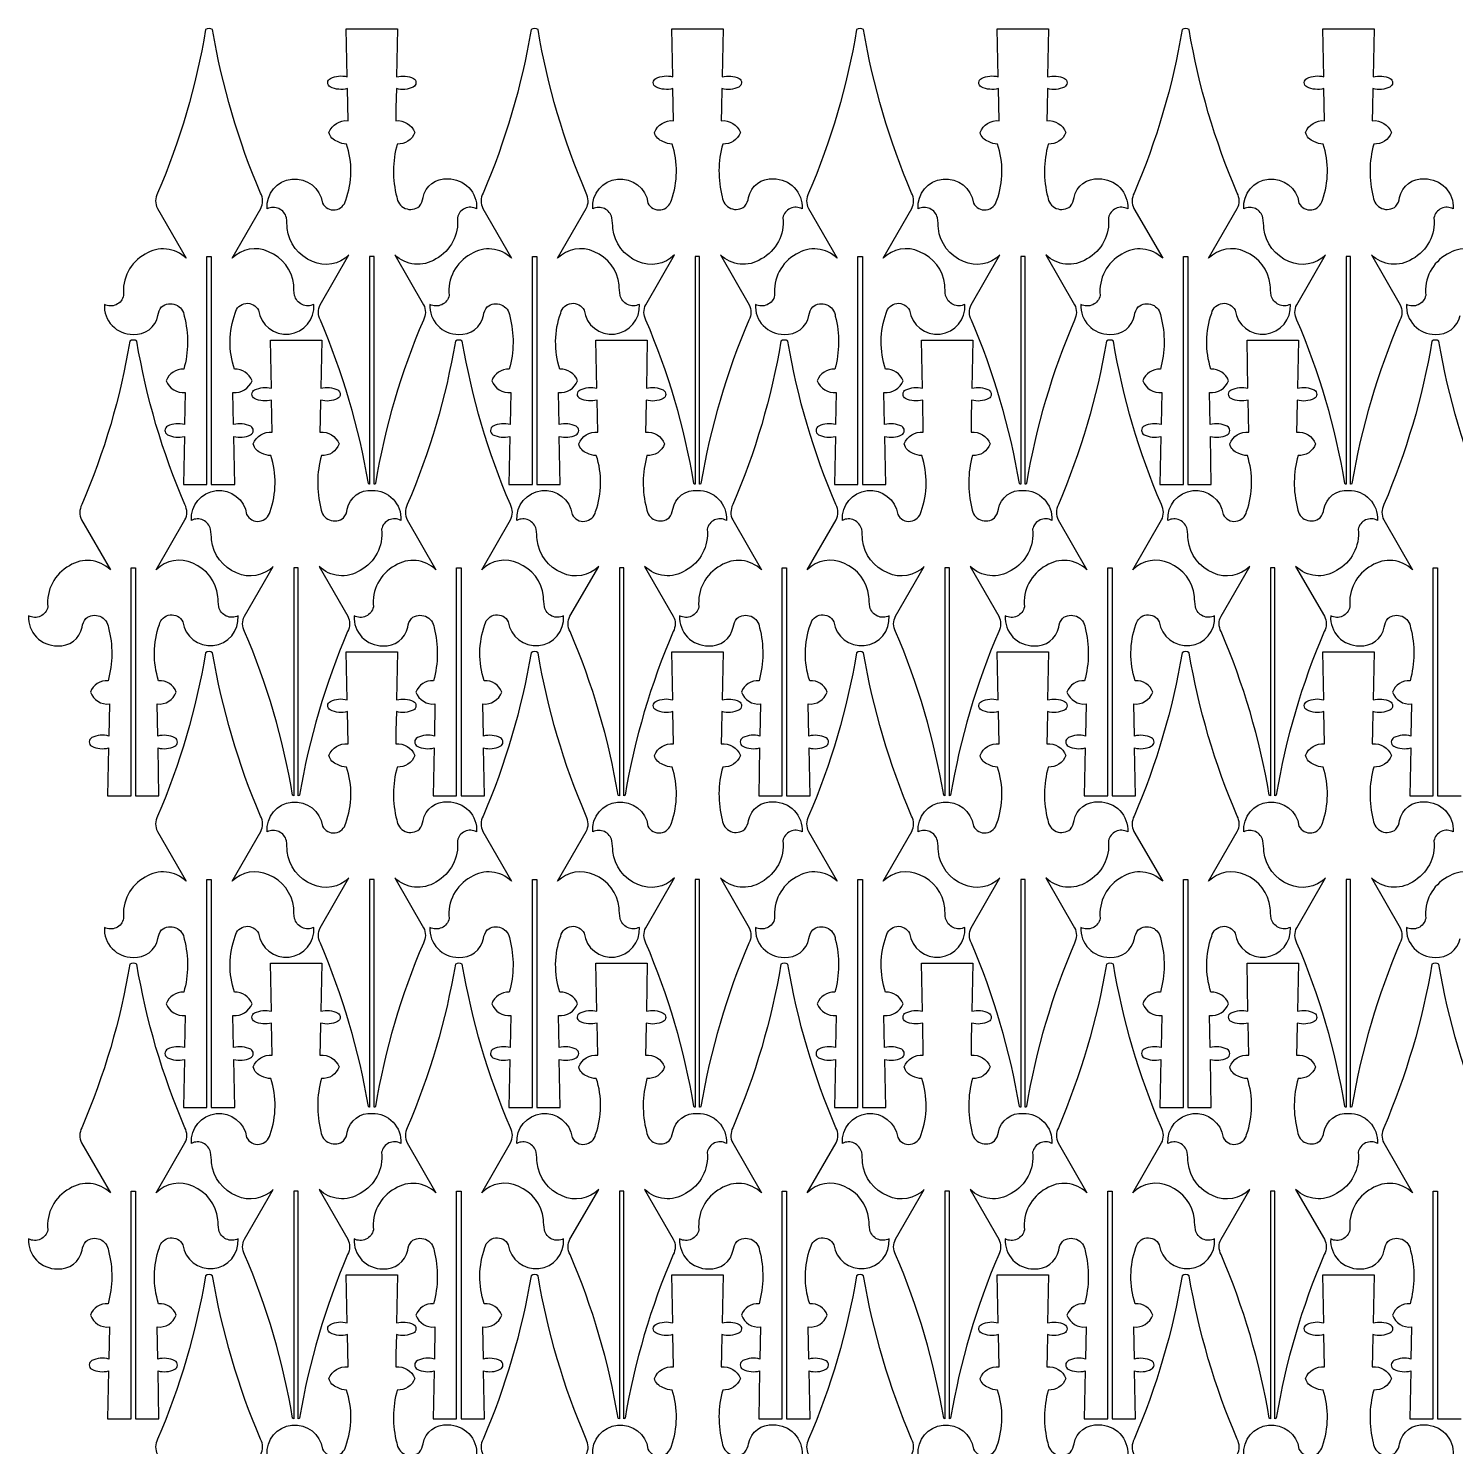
# Model space of a CAD drawing. Header units: millimetres. Extents: x 0 to 985, y 0 to 1989.
# Drawn here: x 0 to 508, y 1483 to 1989 of the extents above; entities that cross this region are included whole.
import ezdxf

# ---------------------------------------------------------------- set-up
doc = ezdxf.new("R2010")
doc.units = ezdxf.units.MM
doc.layers.get('0').update_dxf_attribs({"color": 70})

msp = doc.modelspace()

# ---------------------------------------------------------------- linework, layer by layer
for points in [[(65.13, 1907.52), (65.13, 1826.29), (73.49, 1826.29), (73.15, 1843.41, 0.180821), (79.11, 1843.98, 0.599927), (79.18, 1847.04, 0.179213), (73.07, 1847.62), (72.84, 1859.07, 0.340003), (79.64, 1863.26, 0.331722), (73.37, 1867.36, -0.166429), (73.63, 1887.36, -0.704438), (81.96, 1888.39, 0.969952), (101.67, 1890.47, -0.483016), (94.81, 1893.64, -0.02743), (94.48, 1897.42, 0.277564), (85.53, 1909.2, 0.318641), (72.52, 1906.87), (82.75, 1924.63, 0.248044), (82.7, 1930.09, -0.059291), (65.58, 1988.35, 0.319458), (63.1, 1988.35, -0.059291), (45.98, 1930.09, 0.248044), (45.93, 1924.63), (56.16, 1906.87, 0.35116), (41.57, 1908.34, 0.304334), (33.88, 1893.64, -0.502435), (27.02, 1890.47, 0.435338), (37.26, 1879.78, 0.382908), (46.11, 1886.47, -0.133888), (47.43, 1889.55, -0.600156), (55.5, 1886.23, -0.13246), (55.32, 1867.36, 0.331722), (49.04, 1863.26, 0.340003), (55.84, 1859.07), (55.62, 1847.62, 0.183169), (49.57, 1847.08, 0.599927), (49.5, 1844.02, 0.176895), (55.53, 1843.41), (55.19, 1826.29), (63.56, 1826.29), (63.56, 1907.52)], [(130.94, 1960.52), (130.85, 1955.9, -0.340003), (137.65, 1951.71, -0.331722), (131.38, 1947.6, 0.13246), (131.2, 1928.74, 0.600156), (139.27, 1925.42, 0.133888), (140.59, 1928.49, -0.382908), (149.43, 1935.19, -0.435338), (159.68, 1924.5, 0.502435), (152.82, 1921.32, -0.304334), (145.13, 1906.63, -0.35116), (130.54, 1908.1), (140.76, 1890.34, -0.248044), (140.72, 1884.88, 0.059291), (123.59, 1826.62, -0.355817), (123.13, 1826.36), (123.13, 1907.52), (121.56, 1907.52), (121.56, 1826.36, -0.358668), (121.12, 1826.62, 0.059291), (103.99, 1884.88, -0.248044), (103.94, 1890.34), (114.17, 1908.1, -0.318641), (101.16, 1905.77, -0.277564), (92.21, 1917.55, 0.02743), (91.89, 1921.32, 0.483016), (85.03, 1924.5, -0.969952), (104.73, 1926.58, 0.704438), (113.07, 1927.61, 0.166429), (113.33, 1947.6, -0.122481), (110.06, 1948.47, -0.259714), (107.06, 1951.71, -0.340003), (113.86, 1955.9), (113.63, 1967.34, -0.179213), (107.51, 1967.93, -0.599927), (107.58, 1970.99, -0.180821), (113.55, 1971.55), (113.21, 1988.68), (131.5, 1988.68), (131.16, 1971.55, -0.176895), (137.19, 1970.95, -0.599927), (137.12, 1967.89, -0.183169), (131.08, 1967.34)], [(181.13, 1907.52), (181.13, 1826.29), (189.49, 1826.29), (189.15, 1843.41, 0.180821), (195.11, 1843.98, 0.599927), (195.18, 1847.04, 0.179213), (189.07, 1847.62), (188.84, 1859.07, 0.340003), (195.64, 1863.26, 0.331722), (189.37, 1867.36, -0.166429), (189.63, 1887.36, -0.704438), (197.96, 1888.39, 0.969952), (217.67, 1890.47, -0.483016), (210.81, 1893.64, -0.02743), (210.48, 1897.42, 0.277564), (201.53, 1909.2, 0.318641), (188.52, 1906.87), (198.75, 1924.63, 0.248044), (198.7, 1930.09, -0.059291), (181.58, 1988.35, 0.319458), (179.1, 1988.35, -0.059291), (161.98, 1930.09, 0.248044), (161.93, 1924.63), (172.16, 1906.87, 0.35116), (157.57, 1908.34, 0.304334), (149.88, 1893.64, -0.502435), (143.02, 1890.47, 0.435338), (153.26, 1879.78, 0.382908), (162.11, 1886.47, -0.133888), (163.43, 1889.55, -0.600156), (171.5, 1886.23, -0.13246), (171.32, 1867.36, 0.331722), (165.04, 1863.26, 0.340003), (171.84, 1859.07), (171.62, 1847.62, 0.183169), (165.57, 1847.08, 0.599927), (165.5, 1844.02, 0.176895), (171.53, 1843.41), (171.19, 1826.29), (179.56, 1826.29), (179.56, 1907.52)], [(246.94, 1960.52), (246.85, 1955.9, -0.340003), (253.65, 1951.71, -0.331722), (247.38, 1947.6, 0.13246), (247.2, 1928.74, 0.600156), (255.27, 1925.42, 0.133888), (256.59, 1928.49, -0.382908), (265.43, 1935.19, -0.435338), (275.68, 1924.5, 0.502435), (268.82, 1921.32, -0.304334), (261.13, 1906.63, -0.35116), (246.54, 1908.1), (256.76, 1890.34, -0.248044), (256.72, 1884.88, 0.059291), (239.59, 1826.62, -0.355817), (239.13, 1826.36), (239.13, 1907.52), (237.56, 1907.52), (237.56, 1826.36, -0.358668), (237.12, 1826.62, 0.059291), (219.99, 1884.88, -0.248044), (219.94, 1890.34), (230.17, 1908.1, -0.318641), (217.16, 1905.77, -0.277564), (208.21, 1917.55, 0.02743), (207.89, 1921.32, 0.483016), (201.03, 1924.5, -0.969952), (220.73, 1926.58, 0.704438), (229.07, 1927.61, 0.166429), (229.33, 1947.6, -0.122481), (226.06, 1948.47, -0.259714), (223.06, 1951.71, -0.340003), (229.86, 1955.9), (229.63, 1967.34, -0.179213), (223.51, 1967.93, -0.599927), (223.58, 1970.99, -0.180821), (229.55, 1971.55), (229.21, 1988.68), (247.5, 1988.68), (247.16, 1971.55, -0.176895), (253.19, 1970.95, -0.599927), (253.12, 1967.89, -0.183169), (247.08, 1967.34)], [(297.13, 1907.52), (297.13, 1826.29), (305.49, 1826.29), (305.15, 1843.41, 0.180821), (311.11, 1843.98, 0.599927), (311.18, 1847.04, 0.179213), (305.07, 1847.62), (304.84, 1859.07, 0.340003), (311.64, 1863.26, 0.331722), (305.37, 1867.36, -0.166429), (305.63, 1887.36, -0.704438), (313.96, 1888.39, 0.969952), (333.67, 1890.47, -0.483016), (326.81, 1893.64, -0.02743), (326.48, 1897.42, 0.277564), (317.53, 1909.2, 0.318641), (304.52, 1906.87), (314.75, 1924.63, 0.248044), (314.7, 1930.09, -0.059291), (297.58, 1988.35, 0.319458), (295.1, 1988.35, -0.059291), (277.98, 1930.09, 0.248044), (277.93, 1924.63), (288.16, 1906.87, 0.35116), (273.57, 1908.34, 0.304334), (265.88, 1893.64, -0.502435), (259.02, 1890.47, 0.435338), (269.26, 1879.78, 0.382908), (278.11, 1886.47, -0.133888), (279.43, 1889.55, -0.600156), (287.5, 1886.23, -0.13246), (287.32, 1867.36, 0.331722), (281.04, 1863.26, 0.340003), (287.84, 1859.07), (287.62, 1847.62, 0.183169), (281.57, 1847.08, 0.599927), (281.5, 1844.02, 0.176895), (287.53, 1843.41), (287.19, 1826.29), (295.56, 1826.29), (295.56, 1907.52)], [(362.94, 1960.52), (362.85, 1955.9, -0.340003), (369.65, 1951.71, -0.331722), (363.38, 1947.6, 0.13246), (363.2, 1928.74, 0.600156), (371.27, 1925.42, 0.133888), (372.59, 1928.49, -0.382908), (381.43, 1935.19, -0.435338), (391.68, 1924.5, 0.502435), (384.82, 1921.32, -0.304334), (377.13, 1906.63, -0.35116), (362.54, 1908.1), (372.76, 1890.34, -0.248044), (372.72, 1884.88, 0.059291), (355.59, 1826.62, -0.355817), (355.13, 1826.36), (355.13, 1907.52), (353.56, 1907.52), (353.56, 1826.36, -0.358668), (353.12, 1826.62, 0.059291), (335.99, 1884.88, -0.248044), (335.94, 1890.34), (346.17, 1908.1, -0.318641), (333.16, 1905.77, -0.277564), (324.21, 1917.55, 0.02743), (323.89, 1921.32, 0.483016), (317.03, 1924.5, -0.969952), (336.73, 1926.58, 0.704438), (345.07, 1927.61, 0.166429), (345.33, 1947.6, -0.122481), (342.06, 1948.47, -0.259714), (339.06, 1951.71, -0.340003), (345.86, 1955.9), (345.63, 1967.34, -0.179213), (339.51, 1967.93, -0.599927), (339.58, 1970.99, -0.180821), (345.55, 1971.55), (345.21, 1988.68), (363.5, 1988.68), (363.16, 1971.55, -0.176895), (369.19, 1970.95, -0.599927), (369.12, 1967.89, -0.183169), (363.08, 1967.34)], [(413.13, 1907.52), (413.13, 1826.29), (421.49, 1826.29), (421.15, 1843.41, 0.180821), (427.11, 1843.98, 0.599927), (427.18, 1847.04, 0.179213), (421.07, 1847.62), (420.84, 1859.07, 0.340003), (427.64, 1863.26, 0.331722), (421.37, 1867.36, -0.166429), (421.63, 1887.36, -0.704438), (429.96, 1888.39, 0.969952), (449.67, 1890.47, -0.483016), (442.81, 1893.64, -0.02743), (442.48, 1897.42, 0.277564), (433.53, 1909.2, 0.318641), (420.52, 1906.87), (430.75, 1924.63, 0.248044), (430.7, 1930.09, -0.059291), (413.58, 1988.35, 0.319458), (411.1, 1988.35, -0.059291), (393.98, 1930.09, 0.248044), (393.93, 1924.63), (404.16, 1906.87, 0.35116), (389.57, 1908.34, 0.304334), (381.88, 1893.64, -0.502435), (375.02, 1890.47, 0.435338), (385.26, 1879.78, 0.382908), (394.11, 1886.47, -0.133888), (395.43, 1889.55, -0.600156), (403.5, 1886.23, -0.13246), (403.32, 1867.36, 0.331722), (397.04, 1863.26, 0.340003), (403.84, 1859.07), (403.62, 1847.62, 0.183169), (397.57, 1847.08, 0.599927), (397.5, 1844.02, 0.176895), (403.53, 1843.41), (403.19, 1826.29), (411.56, 1826.29), (411.56, 1907.52)], [(478.94, 1960.52), (478.85, 1955.9, -0.340003), (485.65, 1951.71, -0.331722), (479.38, 1947.6, 0.13246), (479.2, 1928.74, 0.600156), (487.27, 1925.42, 0.133888), (488.59, 1928.49, -0.382908), (497.43, 1935.19, -0.435338), (507.68, 1924.5, 0.502435), (500.82, 1921.32, -0.304334), (493.13, 1906.63, -0.35116), (478.54, 1908.1), (488.76, 1890.34, -0.248044), (488.72, 1884.88, 0.059291), (471.59, 1826.62, -0.355817), (471.13, 1826.36), (471.13, 1907.52), (469.56, 1907.52), (469.56, 1826.36, -0.358668), (469.12, 1826.62, 0.059291), (451.99, 1884.88, -0.248044), (451.94, 1890.34), (462.17, 1908.1, -0.318641), (449.16, 1905.77, -0.277564), (440.21, 1917.55, 0.02743), (439.89, 1921.32, 0.483016), (433.03, 1924.5, -0.969952), (452.73, 1926.58, 0.704438), (461.07, 1927.61, 0.166429), (461.33, 1947.6, -0.122481), (458.06, 1948.47, -0.259714), (455.06, 1951.71, -0.340003), (461.86, 1955.9), (461.63, 1967.34, -0.179213), (455.51, 1967.93, -0.599927), (455.58, 1970.99, -0.180821), (461.55, 1971.55), (461.21, 1988.68), (479.5, 1988.68), (479.16, 1971.55, -0.176895), (485.19, 1970.95, -0.599927), (485.12, 1967.89, -0.183169), (479.08, 1967.34)], [(38.13, 1796.52), (38.13, 1715.29), (46.49, 1715.29), (46.15, 1732.41, 0.180821), (52.11, 1732.98, 0.599927), (52.18, 1736.04, 0.179213), (46.07, 1736.62), (45.84, 1748.07, 0.340003), (52.64, 1752.26, 0.331722), (46.37, 1756.36, -0.166429), (46.63, 1776.36, -0.704438), (54.96, 1777.39, 0.969952), (74.67, 1779.47, -0.483016), (67.81, 1782.64, -0.02743), (67.48, 1786.42, 0.277564), (58.53, 1798.2, 0.318641), (45.52, 1795.87), (55.75, 1813.63, 0.248044), (55.7, 1819.09, -0.059291), (38.58, 1877.35, 0.319458), (36.1, 1877.35, -0.059291), (18.98, 1819.09, 0.248044), (18.93, 1813.63), (29.16, 1795.87, 0.35116), (14.57, 1797.34, 0.304334), (6.88, 1782.64, -0.502435), (0.02, 1779.47, 0.435338), (10.26, 1768.78, 0.382908), (19.11, 1775.47, -0.133888), (20.43, 1778.55, -0.600156), (28.5, 1775.23, -0.13246), (28.32, 1756.36, 0.331722), (22.04, 1752.26, 0.340003), (28.84, 1748.07), (28.62, 1736.62, 0.183169), (22.57, 1736.08, 0.599927), (22.5, 1733.02, 0.176895), (28.53, 1732.41), (28.19, 1715.29), (36.56, 1715.29), (36.56, 1796.52)], [(103.94, 1849.52), (103.85, 1844.9, -0.340003), (110.65, 1840.71, -0.331722), (104.38, 1836.6, 0.13246), (104.2, 1817.74, 0.600156), (112.27, 1814.42, 0.133888), (113.59, 1817.49, -0.382908), (122.43, 1824.19, -0.435338), (132.68, 1813.5, 0.502435), (125.82, 1810.32, -0.304334), (118.13, 1795.63, -0.35116), (103.54, 1797.1), (113.76, 1779.34, -0.248044), (113.72, 1773.88, 0.059291), (96.59, 1715.62, -0.355817), (96.13, 1715.36), (96.13, 1796.52), (94.56, 1796.52), (94.56, 1715.36, -0.358668), (94.12, 1715.62, 0.059291), (76.99, 1773.88, -0.248044), (76.94, 1779.34), (87.17, 1797.1, -0.318641), (74.16, 1794.77, -0.277564), (65.21, 1806.55, 0.02743), (64.89, 1810.32, 0.483016), (58.03, 1813.5, -0.969952), (77.73, 1815.58, 0.704438), (86.07, 1816.61, 0.166429), (86.33, 1836.6, -0.122481), (83.06, 1837.47, -0.259714), (80.06, 1840.71, -0.340003), (86.86, 1844.9), (86.63, 1856.34, -0.179213), (80.51, 1856.93, -0.599927), (80.58, 1859.99, -0.180821), (86.55, 1860.55), (86.21, 1877.68), (104.5, 1877.68), (104.16, 1860.55, -0.176895), (110.19, 1859.95, -0.599927), (110.12, 1856.89, -0.183169), (104.08, 1856.34)], [(154.13, 1796.52), (154.13, 1715.29), (162.49, 1715.29), (162.15, 1732.41, 0.180821), (168.11, 1732.98, 0.599927), (168.18, 1736.04, 0.179213), (162.07, 1736.62), (161.84, 1748.07, 0.340003), (168.64, 1752.26, 0.331722), (162.37, 1756.36, -0.166429), (162.63, 1776.36, -0.704438), (170.96, 1777.39, 0.969952), (190.67, 1779.47, -0.483016), (183.81, 1782.64, -0.02743), (183.48, 1786.42, 0.277564), (174.53, 1798.2, 0.318641), (161.52, 1795.87), (171.75, 1813.63, 0.248044), (171.7, 1819.09, -0.059291), (154.58, 1877.35, 0.319458), (152.1, 1877.35, -0.059291), (134.98, 1819.09, 0.248044), (134.93, 1813.63), (145.16, 1795.87, 0.35116), (130.57, 1797.34, 0.304334), (122.88, 1782.64, -0.502435), (116.02, 1779.47, 0.435338), (126.26, 1768.78, 0.382908), (135.11, 1775.47, -0.133888), (136.43, 1778.55, -0.600156), (144.5, 1775.23, -0.13246), (144.32, 1756.36, 0.331722), (138.04, 1752.26, 0.340003), (144.84, 1748.07), (144.62, 1736.62, 0.183169), (138.57, 1736.08, 0.599927), (138.5, 1733.02, 0.176895), (144.53, 1732.41), (144.19, 1715.29), (152.56, 1715.29), (152.56, 1796.52)], [(219.94, 1849.52), (219.85, 1844.9, -0.340003), (226.65, 1840.71, -0.331722), (220.38, 1836.6, 0.13246), (220.2, 1817.74, 0.600156), (228.27, 1814.42, 0.133888), (229.59, 1817.49, -0.382908), (238.43, 1824.19, -0.435338), (248.68, 1813.5, 0.502435), (241.82, 1810.32, -0.304334), (234.13, 1795.63, -0.35116), (219.54, 1797.1), (229.76, 1779.34, -0.248044), (229.72, 1773.88, 0.059291), (212.59, 1715.62, -0.355817), (212.13, 1715.36), (212.13, 1796.52), (210.56, 1796.52), (210.56, 1715.36, -0.358668), (210.12, 1715.62, 0.059291), (192.99, 1773.88, -0.248044), (192.94, 1779.34), (203.17, 1797.1, -0.318641), (190.16, 1794.77, -0.277564), (181.21, 1806.55, 0.02743), (180.89, 1810.32, 0.483016), (174.03, 1813.5, -0.969952), (193.73, 1815.58, 0.704438), (202.07, 1816.61, 0.166429), (202.33, 1836.6, -0.122481), (199.06, 1837.47, -0.259714), (196.06, 1840.71, -0.340003), (202.86, 1844.9), (202.63, 1856.34, -0.179213), (196.51, 1856.93, -0.599927), (196.58, 1859.99, -0.180821), (202.55, 1860.55), (202.21, 1877.68), (220.5, 1877.68), (220.16, 1860.55, -0.176895), (226.19, 1859.95, -0.599927), (226.12, 1856.89, -0.183169), (220.08, 1856.34)], [(270.13, 1796.52), (270.13, 1715.29), (278.49, 1715.29), (278.15, 1732.41, 0.180821), (284.11, 1732.98, 0.599927), (284.18, 1736.04, 0.179213), (278.07, 1736.62), (277.84, 1748.07, 0.340003), (284.64, 1752.26, 0.331722), (278.37, 1756.36, -0.166429), (278.63, 1776.36, -0.704438), (286.96, 1777.39, 0.969952), (306.67, 1779.47, -0.483016), (299.81, 1782.64, -0.02743), (299.48, 1786.42, 0.277564), (290.53, 1798.2, 0.318641), (277.52, 1795.87), (287.75, 1813.63, 0.248044), (287.7, 1819.09, -0.059291), (270.58, 1877.35, 0.319458), (268.1, 1877.35, -0.059291), (250.98, 1819.09, 0.248044), (250.93, 1813.63), (261.16, 1795.87, 0.35116), (246.57, 1797.34, 0.304334), (238.88, 1782.64, -0.502435), (232.02, 1779.47, 0.435338), (242.26, 1768.78, 0.382908), (251.11, 1775.47, -0.133888), (252.43, 1778.55, -0.600156), (260.5, 1775.23, -0.13246), (260.32, 1756.36, 0.331722), (254.04, 1752.26, 0.340003), (260.84, 1748.07), (260.62, 1736.62, 0.183169), (254.57, 1736.08, 0.599927), (254.5, 1733.02, 0.176895), (260.53, 1732.41), (260.19, 1715.29), (268.56, 1715.29), (268.56, 1796.52)], [(335.94, 1849.52), (335.85, 1844.9, -0.340003), (342.65, 1840.71, -0.331722), (336.38, 1836.6, 0.13246), (336.2, 1817.74, 0.600156), (344.27, 1814.42, 0.133888), (345.59, 1817.49, -0.382908), (354.43, 1824.19, -0.435338), (364.68, 1813.5, 0.502435), (357.82, 1810.32, -0.304334), (350.13, 1795.63, -0.35116), (335.54, 1797.1), (345.76, 1779.34, -0.248044), (345.72, 1773.88, 0.059291), (328.59, 1715.62, -0.355817), (328.13, 1715.36), (328.13, 1796.52), (326.56, 1796.52), (326.56, 1715.36, -0.358668), (326.12, 1715.62, 0.059291), (308.99, 1773.88, -0.248044), (308.94, 1779.34), (319.17, 1797.1, -0.318641), (306.16, 1794.77, -0.277564), (297.21, 1806.55, 0.02743), (296.89, 1810.32, 0.483016), (290.03, 1813.5, -0.969952), (309.73, 1815.58, 0.704438), (318.07, 1816.61, 0.166429), (318.33, 1836.6, -0.122481), (315.06, 1837.47, -0.259714), (312.06, 1840.71, -0.340003), (318.86, 1844.9), (318.63, 1856.34, -0.179213), (312.51, 1856.93, -0.599927), (312.58, 1859.99, -0.180821), (318.55, 1860.55), (318.21, 1877.68), (336.5, 1877.68), (336.16, 1860.55, -0.176895), (342.19, 1859.95, -0.599927), (342.12, 1856.89, -0.183169), (336.08, 1856.34)], [(386.13, 1796.52), (386.13, 1715.29), (394.49, 1715.29), (394.15, 1732.41, 0.180821), (400.11, 1732.98, 0.599927), (400.18, 1736.04, 0.179213), (394.07, 1736.62), (393.84, 1748.07, 0.340003), (400.64, 1752.26, 0.331722), (394.37, 1756.36, -0.166429), (394.63, 1776.36, -0.704438), (402.96, 1777.39, 0.969952), (422.67, 1779.47, -0.483016), (415.81, 1782.64, -0.02743), (415.48, 1786.42, 0.277564), (406.53, 1798.2, 0.318641), (393.52, 1795.87), (403.75, 1813.63, 0.248044), (403.7, 1819.09, -0.059291), (386.58, 1877.35, 0.319458), (384.1, 1877.35, -0.059291), (366.98, 1819.09, 0.248044), (366.93, 1813.63), (377.16, 1795.87, 0.35116), (362.57, 1797.34, 0.304334), (354.88, 1782.64, -0.502435), (348.02, 1779.47, 0.435338), (358.26, 1768.78, 0.382908), (367.11, 1775.47, -0.133888), (368.43, 1778.55, -0.600156), (376.5, 1775.23, -0.13246), (376.32, 1756.36, 0.331722), (370.04, 1752.26, 0.340003), (376.84, 1748.07), (376.62, 1736.62, 0.183169), (370.57, 1736.08, 0.599927), (370.5, 1733.02, 0.176895), (376.53, 1732.41), (376.19, 1715.29), (384.56, 1715.29), (384.56, 1796.52)], [(451.94, 1849.52), (451.85, 1844.9, -0.340003), (458.65, 1840.71, -0.331722), (452.38, 1836.6, 0.13246), (452.2, 1817.74, 0.600156), (460.27, 1814.42, 0.133888), (461.59, 1817.49, -0.382908), (470.43, 1824.19, -0.435338), (480.68, 1813.5, 0.502435), (473.82, 1810.32, -0.304334), (466.13, 1795.63, -0.35116), (451.54, 1797.1), (461.76, 1779.34, -0.248044), (461.72, 1773.88, 0.059291), (444.59, 1715.62, -0.355817), (444.13, 1715.36), (444.13, 1796.52), (442.56, 1796.52), (442.56, 1715.36, -0.358668), (442.12, 1715.62, 0.059291), (424.99, 1773.88, -0.248044), (424.94, 1779.34), (435.17, 1797.1, -0.318641), (422.16, 1794.77, -0.277564), (413.21, 1806.55, 0.02743), (412.89, 1810.32, 0.483016), (406.03, 1813.5, -0.969952), (425.73, 1815.58, 0.704438), (434.07, 1816.61, 0.166429), (434.33, 1836.6, -0.122481), (431.06, 1837.47, -0.259714), (428.06, 1840.71, -0.340003), (434.86, 1844.9), (434.63, 1856.34, -0.179213), (428.51, 1856.93, -0.599927), (428.58, 1859.99, -0.180821), (434.55, 1860.55), (434.21, 1877.68), (452.5, 1877.68), (452.16, 1860.55, -0.176895), (458.19, 1859.95, -0.599927), (458.12, 1856.89, -0.183169), (452.08, 1856.34)], [(65.13, 1685.52), (65.13, 1604.29), (73.49, 1604.29), (73.15, 1621.41, 0.180821), (79.11, 1621.98, 0.599927), (79.18, 1625.04, 0.179213), (73.07, 1625.62), (72.84, 1637.07, 0.340003), (79.64, 1641.26, 0.331722), (73.37, 1645.36, -0.166429), (73.63, 1665.36, -0.704438), (81.96, 1666.39, 0.969952), (101.67, 1668.47, -0.483016), (94.81, 1671.64, -0.02743), (94.48, 1675.42, 0.277564), (85.53, 1687.2, 0.318641), (72.52, 1684.87), (82.75, 1702.63, 0.248044), (82.7, 1708.09, -0.059291), (65.58, 1766.35, 0.319458), (63.1, 1766.35, -0.059291), (45.98, 1708.09, 0.248044), (45.93, 1702.63), (56.16, 1684.87, 0.35116), (41.57, 1686.34, 0.304334), (33.88, 1671.64, -0.502435), (27.02, 1668.47, 0.435338), (37.26, 1657.78, 0.382908), (46.11, 1664.47, -0.133888), (47.43, 1667.55, -0.600156), (55.5, 1664.23, -0.13246), (55.32, 1645.36, 0.331722), (49.04, 1641.26, 0.340003), (55.84, 1637.07), (55.62, 1625.62, 0.183169), (49.57, 1625.08, 0.599927), (49.5, 1622.02, 0.176895), (55.53, 1621.41), (55.19, 1604.29), (63.56, 1604.29), (63.56, 1685.52)], [(130.94, 1738.52), (130.85, 1733.9, -0.340003), (137.65, 1729.71, -0.331722), (131.38, 1725.6, 0.13246), (131.2, 1706.74, 0.600156), (139.27, 1703.42, 0.133888), (140.59, 1706.49, -0.382908), (149.43, 1713.19, -0.435338), (159.68, 1702.5, 0.502435), (152.82, 1699.32, -0.304334), (145.13, 1684.63, -0.35116), (130.54, 1686.1), (140.76, 1668.34, -0.248044), (140.72, 1662.88, 0.059291), (123.59, 1604.62, -0.355817), (123.13, 1604.36), (123.13, 1685.52), (121.56, 1685.52), (121.56, 1604.36, -0.358668), (121.12, 1604.62, 0.059291), (103.99, 1662.88, -0.248044), (103.94, 1668.34), (114.17, 1686.1, -0.318641), (101.16, 1683.77, -0.277564), (92.21, 1695.55, 0.02743), (91.89, 1699.32, 0.483016), (85.03, 1702.5, -0.969952), (104.73, 1704.58, 0.704438), (113.07, 1705.61, 0.166429), (113.33, 1725.6, -0.122481), (110.06, 1726.47, -0.259714), (107.06, 1729.71, -0.340003), (113.86, 1733.9), (113.63, 1745.34, -0.179213), (107.51, 1745.93, -0.599927), (107.58, 1748.99, -0.180821), (113.55, 1749.55), (113.21, 1766.68), (131.5, 1766.68), (131.16, 1749.55, -0.176895), (137.19, 1748.95, -0.599927), (137.12, 1745.89, -0.183169), (131.08, 1745.34)], [(181.13, 1685.52), (181.13, 1604.29), (189.49, 1604.29), (189.15, 1621.41, 0.180821), (195.11, 1621.98, 0.599927), (195.18, 1625.04, 0.179213), (189.07, 1625.62), (188.84, 1637.07, 0.340003), (195.64, 1641.26, 0.331722), (189.37, 1645.36, -0.166429), (189.63, 1665.36, -0.704438), (197.96, 1666.39, 0.969952), (217.67, 1668.47, -0.483016), (210.81, 1671.64, -0.02743), (210.48, 1675.42, 0.277564), (201.53, 1687.2, 0.318641), (188.52, 1684.87), (198.75, 1702.63, 0.248044), (198.7, 1708.09, -0.059291), (181.58, 1766.35, 0.319458), (179.1, 1766.35, -0.059291), (161.98, 1708.09, 0.248044), (161.93, 1702.63), (172.16, 1684.87, 0.35116), (157.57, 1686.34, 0.304334), (149.88, 1671.64, -0.502435), (143.02, 1668.47, 0.435338), (153.26, 1657.78, 0.382908), (162.11, 1664.47, -0.133888), (163.43, 1667.55, -0.600156), (171.5, 1664.23, -0.13246), (171.32, 1645.36, 0.331722), (165.04, 1641.26, 0.340003), (171.84, 1637.07), (171.62, 1625.62, 0.183169), (165.57, 1625.08, 0.599927), (165.5, 1622.02, 0.176895), (171.53, 1621.41), (171.19, 1604.29), (179.56, 1604.29), (179.56, 1685.52)], [(246.94, 1738.52), (246.85, 1733.9, -0.340003), (253.65, 1729.71, -0.331722), (247.38, 1725.6, 0.13246), (247.2, 1706.74, 0.600156), (255.27, 1703.42, 0.133888), (256.59, 1706.49, -0.382908), (265.43, 1713.19, -0.435338), (275.68, 1702.5, 0.502435), (268.82, 1699.32, -0.304334), (261.13, 1684.63, -0.35116), (246.54, 1686.1), (256.76, 1668.34, -0.248044), (256.72, 1662.88, 0.059291), (239.59, 1604.62, -0.355817), (239.13, 1604.36), (239.13, 1685.52), (237.56, 1685.52), (237.56, 1604.36, -0.358668), (237.12, 1604.62, 0.059291), (219.99, 1662.88, -0.248044), (219.94, 1668.34), (230.17, 1686.1, -0.318641), (217.16, 1683.77, -0.277564), (208.21, 1695.55, 0.02743), (207.89, 1699.32, 0.483016), (201.03, 1702.5, -0.969952), (220.73, 1704.58, 0.704438), (229.07, 1705.61, 0.166429), (229.33, 1725.6, -0.122481), (226.06, 1726.47, -0.259714), (223.06, 1729.71, -0.340003), (229.86, 1733.9), (229.63, 1745.34, -0.179213), (223.51, 1745.93, -0.599927), (223.58, 1748.99, -0.180821), (229.55, 1749.55), (229.21, 1766.68), (247.5, 1766.68), (247.16, 1749.55, -0.176895), (253.19, 1748.95, -0.599927), (253.12, 1745.89, -0.183169), (247.08, 1745.34)], [(297.13, 1685.52), (297.13, 1604.29), (305.49, 1604.29), (305.15, 1621.41, 0.180821), (311.11, 1621.98, 0.599927), (311.18, 1625.04, 0.179213), (305.07, 1625.62), (304.84, 1637.07, 0.340003), (311.64, 1641.26, 0.331722), (305.37, 1645.36, -0.166429), (305.63, 1665.36, -0.704438), (313.96, 1666.39, 0.969952), (333.67, 1668.47, -0.483016), (326.81, 1671.64, -0.02743), (326.48, 1675.42, 0.277564), (317.53, 1687.2, 0.318641), (304.52, 1684.87), (314.75, 1702.63, 0.248044), (314.7, 1708.09, -0.059291), (297.58, 1766.35, 0.319458), (295.1, 1766.35, -0.059291), (277.98, 1708.09, 0.248044), (277.93, 1702.63), (288.16, 1684.87, 0.35116), (273.57, 1686.34, 0.304334), (265.88, 1671.64, -0.502435), (259.02, 1668.47, 0.435338), (269.26, 1657.78, 0.382908), (278.11, 1664.47, -0.133888), (279.43, 1667.55, -0.600156), (287.5, 1664.23, -0.13246), (287.32, 1645.36, 0.331722), (281.04, 1641.26, 0.340003), (287.84, 1637.07), (287.62, 1625.62, 0.183169), (281.57, 1625.08, 0.599927), (281.5, 1622.02, 0.176895), (287.53, 1621.41), (287.19, 1604.29), (295.56, 1604.29), (295.56, 1685.52)], [(362.94, 1738.52), (362.85, 1733.9, -0.340003), (369.65, 1729.71, -0.331722), (363.38, 1725.6, 0.13246), (363.2, 1706.74, 0.600156), (371.27, 1703.42, 0.133888), (372.59, 1706.49, -0.382908), (381.43, 1713.19, -0.435338), (391.68, 1702.5, 0.502435), (384.82, 1699.32, -0.304334), (377.13, 1684.63, -0.35116), (362.54, 1686.1), (372.76, 1668.34, -0.248044), (372.72, 1662.88, 0.059291), (355.59, 1604.62, -0.355817), (355.13, 1604.36), (355.13, 1685.52), (353.56, 1685.52), (353.56, 1604.36, -0.358668), (353.12, 1604.62, 0.059291), (335.99, 1662.88, -0.248044), (335.94, 1668.34), (346.17, 1686.1, -0.318641), (333.16, 1683.77, -0.277564), (324.21, 1695.55, 0.02743), (323.89, 1699.32, 0.483016), (317.03, 1702.5, -0.969952), (336.73, 1704.58, 0.704438), (345.07, 1705.61, 0.166429), (345.33, 1725.6, -0.122481), (342.06, 1726.47, -0.259714), (339.06, 1729.71, -0.340003), (345.86, 1733.9), (345.63, 1745.34, -0.179213), (339.51, 1745.93, -0.599927), (339.58, 1748.99, -0.180821), (345.55, 1749.55), (345.21, 1766.68), (363.5, 1766.68), (363.16, 1749.55, -0.176895), (369.19, 1748.95, -0.599927), (369.12, 1745.89, -0.183169), (363.08, 1745.34)], [(413.13, 1685.52), (413.13, 1604.29), (421.49, 1604.29), (421.15, 1621.41, 0.180821), (427.11, 1621.98, 0.599927), (427.18, 1625.04, 0.179213), (421.07, 1625.62), (420.84, 1637.07, 0.340003), (427.64, 1641.26, 0.331722), (421.37, 1645.36, -0.166429), (421.63, 1665.36, -0.704438), (429.96, 1666.39, 0.969952), (449.67, 1668.47, -0.483016), (442.81, 1671.64, -0.02743), (442.48, 1675.42, 0.277564), (433.53, 1687.2, 0.318641), (420.52, 1684.87), (430.75, 1702.63, 0.248044), (430.7, 1708.09, -0.059291), (413.58, 1766.35, 0.319458), (411.1, 1766.35, -0.059291), (393.98, 1708.09, 0.248044), (393.93, 1702.63), (404.16, 1684.87, 0.35116), (389.57, 1686.34, 0.304334), (381.88, 1671.64, -0.502435), (375.02, 1668.47, 0.435338), (385.26, 1657.78, 0.382908), (394.11, 1664.47, -0.133888), (395.43, 1667.55, -0.600156), (403.5, 1664.23, -0.13246), (403.32, 1645.36, 0.331722), (397.04, 1641.26, 0.340003), (403.84, 1637.07), (403.62, 1625.62, 0.183169), (397.57, 1625.08, 0.599927), (397.5, 1622.02, 0.176895), (403.53, 1621.41), (403.19, 1604.29), (411.56, 1604.29), (411.56, 1685.52)], [(478.94, 1738.52), (478.85, 1733.9, -0.340003), (485.65, 1729.71, -0.331722), (479.38, 1725.6, 0.13246), (479.2, 1706.74, 0.600156), (487.27, 1703.42, 0.133888), (488.59, 1706.49, -0.382908), (497.43, 1713.19, -0.435338), (507.68, 1702.5, 0.502435), (500.82, 1699.32, -0.304334), (493.13, 1684.63, -0.35116), (478.54, 1686.1), (488.76, 1668.34, -0.248044), (488.72, 1662.88, 0.059291), (471.59, 1604.62, -0.355817), (471.13, 1604.36), (471.13, 1685.52), (469.56, 1685.52), (469.56, 1604.36, -0.358668), (469.12, 1604.62, 0.059291), (451.99, 1662.88, -0.248044), (451.94, 1668.34), (462.17, 1686.1, -0.318641), (449.16, 1683.77, -0.277564), (440.21, 1695.55, 0.02743), (439.89, 1699.32, 0.483016), (433.03, 1702.5, -0.969952), (452.73, 1704.58, 0.704438), (461.07, 1705.61, 0.166429), (461.33, 1725.6, -0.122481), (458.06, 1726.47, -0.259714), (455.06, 1729.71, -0.340003), (461.86, 1733.9), (461.63, 1745.34, -0.179213), (455.51, 1745.93, -0.599927), (455.58, 1748.99, -0.180821), (461.55, 1749.55), (461.21, 1766.68), (479.5, 1766.68), (479.16, 1749.55, -0.176895), (485.19, 1748.95, -0.599927), (485.12, 1745.89, -0.183169), (479.08, 1745.34)], [(38.13, 1574.52), (38.13, 1493.29), (46.49, 1493.29), (46.15, 1510.41, 0.180821), (52.11, 1510.98, 0.599927), (52.18, 1514.04, 0.179213), (46.07, 1514.62), (45.84, 1526.07, 0.340003), (52.64, 1530.26, 0.331722), (46.37, 1534.36, -0.166429), (46.63, 1554.36, -0.704438), (54.96, 1555.39, 0.969952), (74.67, 1557.47, -0.483016), (67.81, 1560.64, -0.02743), (67.48, 1564.42, 0.277564), (58.53, 1576.2, 0.318641), (45.52, 1573.87), (55.75, 1591.63, 0.248044), (55.7, 1597.09, -0.059291), (38.58, 1655.35, 0.319458), (36.1, 1655.35, -0.059291), (18.98, 1597.09, 0.248044), (18.93, 1591.63), (29.16, 1573.87, 0.35116), (14.57, 1575.34, 0.304334), (6.88, 1560.64, -0.502435), (0.02, 1557.47, 0.435338), (10.26, 1546.78, 0.382908), (19.11, 1553.47, -0.133888), (20.43, 1556.55, -0.600156), (28.5, 1553.23, -0.13246), (28.32, 1534.36, 0.331722), (22.04, 1530.26, 0.340003), (28.84, 1526.07), (28.62, 1514.62, 0.183169), (22.57, 1514.08, 0.599927), (22.5, 1511.02, 0.176895), (28.53, 1510.41), (28.19, 1493.29), (36.56, 1493.29), (36.56, 1574.52)], [(103.94, 1627.52), (103.85, 1622.9, -0.340003), (110.65, 1618.71, -0.331722), (104.38, 1614.6, 0.13246), (104.2, 1595.74, 0.600156), (112.27, 1592.42, 0.133888), (113.59, 1595.49, -0.382908), (122.43, 1602.19, -0.435338), (132.68, 1591.5, 0.502435), (125.82, 1588.32, -0.304334), (118.13, 1573.63, -0.35116), (103.54, 1575.1), (113.76, 1557.34, -0.248044), (113.72, 1551.88, 0.059291), (96.59, 1493.62, -0.355817), (96.13, 1493.36), (96.13, 1574.52), (94.56, 1574.52), (94.56, 1493.36, -0.358668), (94.12, 1493.62, 0.059291), (76.99, 1551.88, -0.248044), (76.94, 1557.34), (87.17, 1575.1, -0.318641), (74.16, 1572.77, -0.277564), (65.21, 1584.55, 0.02743), (64.89, 1588.32, 0.483016), (58.03, 1591.5, -0.969952), (77.73, 1593.58, 0.704438), (86.07, 1594.61, 0.166429), (86.33, 1614.6, -0.122481), (83.06, 1615.47, -0.259714), (80.06, 1618.71, -0.340003), (86.86, 1622.9), (86.63, 1634.34, -0.179213), (80.51, 1634.93, -0.599927), (80.58, 1637.99, -0.180821), (86.55, 1638.55), (86.21, 1655.68), (104.5, 1655.68), (104.16, 1638.55, -0.176895), (110.19, 1637.95, -0.599927), (110.12, 1634.89, -0.183169), (104.08, 1634.34)], [(154.13, 1574.52), (154.13, 1493.29), (162.49, 1493.29), (162.15, 1510.41, 0.180821), (168.11, 1510.98, 0.599927), (168.18, 1514.04, 0.179213), (162.07, 1514.62), (161.84, 1526.07, 0.340003), (168.64, 1530.26, 0.331722), (162.37, 1534.36, -0.166429), (162.63, 1554.36, -0.704438), (170.96, 1555.39, 0.969952), (190.67, 1557.47, -0.483016), (183.81, 1560.64, -0.02743), (183.48, 1564.42, 0.277564), (174.53, 1576.2, 0.318641), (161.52, 1573.87), (171.75, 1591.63, 0.248044), (171.7, 1597.09, -0.059291), (154.58, 1655.35, 0.319458), (152.1, 1655.35, -0.059291), (134.98, 1597.09, 0.248044), (134.93, 1591.63), (145.16, 1573.87, 0.35116), (130.57, 1575.34, 0.304334), (122.88, 1560.64, -0.502435), (116.02, 1557.47, 0.435338), (126.26, 1546.78, 0.382908), (135.11, 1553.47, -0.133888), (136.43, 1556.55, -0.600156), (144.5, 1553.23, -0.13246), (144.32, 1534.36, 0.331722), (138.04, 1530.26, 0.340003), (144.84, 1526.07), (144.62, 1514.62, 0.183169), (138.57, 1514.08, 0.599927), (138.5, 1511.02, 0.176895), (144.53, 1510.41), (144.19, 1493.29), (152.56, 1493.29), (152.56, 1574.52)], [(219.94, 1627.52), (219.85, 1622.9, -0.340003), (226.65, 1618.71, -0.331722), (220.38, 1614.6, 0.13246), (220.2, 1595.74, 0.600156), (228.27, 1592.42, 0.133888), (229.59, 1595.49, -0.382908), (238.43, 1602.19, -0.435338), (248.68, 1591.5, 0.502435), (241.82, 1588.32, -0.304334), (234.13, 1573.63, -0.35116), (219.54, 1575.1), (229.76, 1557.34, -0.248044), (229.72, 1551.88, 0.059291), (212.59, 1493.62, -0.355817), (212.13, 1493.36), (212.13, 1574.52), (210.56, 1574.52), (210.56, 1493.36, -0.358668), (210.12, 1493.62, 0.059291), (192.99, 1551.88, -0.248044), (192.94, 1557.34), (203.17, 1575.1, -0.318641), (190.16, 1572.77, -0.277564), (181.21, 1584.55, 0.02743), (180.89, 1588.32, 0.483016), (174.03, 1591.5, -0.969952), (193.73, 1593.58, 0.704438), (202.07, 1594.61, 0.166429), (202.33, 1614.6, -0.122481), (199.06, 1615.47, -0.259714), (196.06, 1618.71, -0.340003), (202.86, 1622.9), (202.63, 1634.34, -0.179213), (196.51, 1634.93, -0.599927), (196.58, 1637.99, -0.180821), (202.55, 1638.55), (202.21, 1655.68), (220.5, 1655.68), (220.16, 1638.55, -0.176895), (226.19, 1637.95, -0.599927), (226.12, 1634.89, -0.183169), (220.08, 1634.34)], [(270.13, 1574.52), (270.13, 1493.29), (278.49, 1493.29), (278.15, 1510.41, 0.180821), (284.11, 1510.98, 0.599927), (284.18, 1514.04, 0.179213), (278.07, 1514.62), (277.84, 1526.07, 0.340003), (284.64, 1530.26, 0.331722), (278.37, 1534.36, -0.166429), (278.63, 1554.36, -0.704438), (286.96, 1555.39, 0.969952), (306.67, 1557.47, -0.483016), (299.81, 1560.64, -0.02743), (299.48, 1564.42, 0.277564), (290.53, 1576.2, 0.318641), (277.52, 1573.87), (287.75, 1591.63, 0.248044), (287.7, 1597.09, -0.059291), (270.58, 1655.35, 0.319458), (268.1, 1655.35, -0.059291), (250.98, 1597.09, 0.248044), (250.93, 1591.63), (261.16, 1573.87, 0.35116), (246.57, 1575.34, 0.304334), (238.88, 1560.64, -0.502435), (232.02, 1557.47, 0.435338), (242.26, 1546.78, 0.382908), (251.11, 1553.47, -0.133888), (252.43, 1556.55, -0.600156), (260.5, 1553.23, -0.13246), (260.32, 1534.36, 0.331722), (254.04, 1530.26, 0.340003), (260.84, 1526.07), (260.62, 1514.62, 0.183169), (254.57, 1514.08, 0.599927), (254.5, 1511.02, 0.176895), (260.53, 1510.41), (260.19, 1493.29), (268.56, 1493.29), (268.56, 1574.52)], [(335.94, 1627.52), (335.85, 1622.9, -0.340003), (342.65, 1618.71, -0.331722), (336.38, 1614.6, 0.13246), (336.2, 1595.74, 0.600156), (344.27, 1592.42, 0.133888), (345.59, 1595.49, -0.382908), (354.43, 1602.19, -0.435338), (364.68, 1591.5, 0.502435), (357.82, 1588.32, -0.304334), (350.13, 1573.63, -0.35116), (335.54, 1575.1), (345.76, 1557.34, -0.248044), (345.72, 1551.88, 0.059291), (328.59, 1493.62, -0.355817), (328.13, 1493.36), (328.13, 1574.52), (326.56, 1574.52), (326.56, 1493.36, -0.358668), (326.12, 1493.62, 0.059291), (308.99, 1551.88, -0.248044), (308.94, 1557.34), (319.17, 1575.1, -0.318641), (306.16, 1572.77, -0.277564), (297.21, 1584.55, 0.02743), (296.89, 1588.32, 0.483016), (290.03, 1591.5, -0.969952), (309.73, 1593.58, 0.704438), (318.07, 1594.61, 0.166429), (318.33, 1614.6, -0.122481), (315.06, 1615.47, -0.259714), (312.06, 1618.71, -0.340003), (318.86, 1622.9), (318.63, 1634.34, -0.179213), (312.51, 1634.93, -0.599927), (312.58, 1637.99, -0.180821), (318.55, 1638.55), (318.21, 1655.68), (336.5, 1655.68), (336.16, 1638.55, -0.176895), (342.19, 1637.95, -0.599927), (342.12, 1634.89, -0.183169), (336.08, 1634.34)], [(386.13, 1574.52), (386.13, 1493.29), (394.49, 1493.29), (394.15, 1510.41, 0.180821), (400.11, 1510.98, 0.599927), (400.18, 1514.04, 0.179213), (394.07, 1514.62), (393.84, 1526.07, 0.340003), (400.64, 1530.26, 0.331722), (394.37, 1534.36, -0.166429), (394.63, 1554.36, -0.704438), (402.96, 1555.39, 0.969952), (422.67, 1557.47, -0.483016), (415.81, 1560.64, -0.02743), (415.48, 1564.42, 0.277564), (406.53, 1576.2, 0.318641), (393.52, 1573.87), (403.75, 1591.63, 0.248044), (403.7, 1597.09, -0.059291), (386.58, 1655.35, 0.319458), (384.1, 1655.35, -0.059291), (366.98, 1597.09, 0.248044), (366.93, 1591.63), (377.16, 1573.87, 0.35116), (362.57, 1575.34, 0.304334), (354.88, 1560.64, -0.502435), (348.02, 1557.47, 0.435338), (358.26, 1546.78, 0.382908), (367.11, 1553.47, -0.133888), (368.43, 1556.55, -0.600156), (376.5, 1553.23, -0.13246), (376.32, 1534.36, 0.331722), (370.04, 1530.26, 0.340003), (376.84, 1526.07), (376.62, 1514.62, 0.183169), (370.57, 1514.08, 0.599927), (370.5, 1511.02, 0.176895), (376.53, 1510.41), (376.19, 1493.29), (384.56, 1493.29), (384.56, 1574.52)], [(451.94, 1627.52), (451.85, 1622.9, -0.340003), (458.65, 1618.71, -0.331722), (452.38, 1614.6, 0.13246), (452.2, 1595.74, 0.600156), (460.27, 1592.42, 0.133888), (461.59, 1595.49, -0.382908), (470.43, 1602.19, -0.435338), (480.68, 1591.5, 0.502435), (473.82, 1588.32, -0.304334), (466.13, 1573.63, -0.35116), (451.54, 1575.1), (461.76, 1557.34, -0.248044), (461.72, 1551.88, 0.059291), (444.59, 1493.62, -0.355817), (444.13, 1493.36), (444.13, 1574.52), (442.56, 1574.52), (442.56, 1493.36, -0.358668), (442.12, 1493.62, 0.059291), (424.99, 1551.88, -0.248044), (424.94, 1557.34), (435.17, 1575.1, -0.318641), (422.16, 1572.77, -0.277564), (413.21, 1584.55, 0.02743), (412.89, 1588.32, 0.483016), (406.03, 1591.5, -0.969952), (425.73, 1593.58, 0.704438), (434.07, 1594.61, 0.166429), (434.33, 1614.6, -0.122481), (431.06, 1615.47, -0.259714), (428.06, 1618.71, -0.340003), (434.86, 1622.9), (434.63, 1634.34, -0.179213), (428.51, 1634.93, -0.599927), (428.58, 1637.99, -0.180821), (434.55, 1638.55), (434.21, 1655.68), (452.5, 1655.68), (452.16, 1638.55, -0.176895), (458.19, 1637.95, -0.599927), (458.12, 1634.89, -0.183169), (452.08, 1634.34)]]:
    msp.add_lwpolyline(points, format="xyb", close=True)
for points in [[(520.16, 1906.87, 0.35116), (505.57, 1908.34, 0.304334), (497.88, 1893.64, -0.502435), (491.02, 1890.47, 0.435338), (501.26, 1879.78, 0.382908), (510.11, 1886.47, -0.133888)], [(519.7, 1819.09, -0.059291), (502.58, 1877.35, 0.319458), (500.1, 1877.35, -0.059291), (482.98, 1819.09, 0.248044), (482.93, 1813.63), (493.16, 1795.87, 0.35116), (478.57, 1797.34, 0.304334), (470.88, 1782.64, -0.502435), (464.02, 1779.47, 0.435338), (474.26, 1768.78, 0.382908), (483.11, 1775.47, -0.133888), (484.43, 1778.55, -0.600156), (492.5, 1775.23, -0.13246), (492.32, 1756.36, 0.331722), (486.04, 1752.26, 0.340003), (492.84, 1748.07), (492.62, 1736.62, 0.183169), (486.57, 1736.08, 0.599927), (486.5, 1733.02, 0.176895), (492.53, 1732.41), (492.19, 1715.29), (500.56, 1715.29), (500.56, 1796.52), (502.13, 1796.52), (502.13, 1715.29), (510.49, 1715.29)], [(520.16, 1684.87, 0.35116), (505.57, 1686.34, 0.304334), (497.88, 1671.64, -0.502435), (491.02, 1668.47, 0.435338), (501.26, 1657.78, 0.382908), (510.11, 1664.47, -0.133888)], [(519.7, 1597.09, -0.059291), (502.58, 1655.35, 0.319458), (500.1, 1655.35, -0.059291), (482.98, 1597.09, 0.248044), (482.93, 1591.63), (493.16, 1573.87, 0.35116), (478.57, 1575.34, 0.304334), (470.88, 1560.64, -0.502435), (464.02, 1557.47, 0.435338), (474.26, 1546.78, 0.382908), (483.11, 1553.47, -0.133888), (484.43, 1556.55, -0.600156), (492.5, 1553.23, -0.13246), (492.32, 1534.36, 0.331722), (486.04, 1530.26, 0.340003), (492.84, 1526.07), (492.62, 1514.62, 0.183169), (486.57, 1514.08, 0.599927), (486.5, 1511.02, 0.176895), (492.53, 1510.41), (492.19, 1493.29), (500.56, 1493.29), (500.56, 1574.52), (502.13, 1574.52), (502.13, 1493.29), (510.49, 1493.29)], [(82.75, 1480.63, 0.248044), (82.7, 1486.09, -0.059291), (65.58, 1544.35, 0.319458), (63.1, 1544.35, -0.059291), (45.98, 1486.09, 0.248044), (45.93, 1480.63)], [(85.03, 1480.5, -0.969952), (104.73, 1482.58, 0.704438), (113.07, 1483.61, 0.166429), (113.33, 1503.6, -0.122481), (110.06, 1504.47, -0.259714), (107.06, 1507.71, -0.340003), (113.86, 1511.9), (113.63, 1523.34, -0.179213), (107.51, 1523.93, -0.599927), (107.58, 1526.99, -0.180821), (113.55, 1527.55), (113.21, 1544.68), (131.5, 1544.68), (131.16, 1527.55, -0.176895), (137.19, 1526.95, -0.599927), (137.12, 1523.89, -0.183169), (131.08, 1523.34), (130.94, 1516.52), (130.85, 1511.9, -0.340003), (137.65, 1507.71, -0.331722), (131.38, 1503.6, 0.13246), (131.2, 1484.74, 0.600156), (139.27, 1481.42, 0.133888), (140.59, 1484.49, -0.382908), (149.43, 1491.19, -0.435338), (159.68, 1480.5, 0.502435)], [(198.75, 1480.63, 0.248044), (198.7, 1486.09, -0.059291), (181.58, 1544.35, 0.319458), (179.1, 1544.35, -0.059291), (161.98, 1486.09, 0.248044), (161.93, 1480.63)], [(201.03, 1480.5, -0.969952), (220.73, 1482.58, 0.704438), (229.07, 1483.61, 0.166429), (229.33, 1503.6, -0.122481), (226.06, 1504.47, -0.259714), (223.06, 1507.71, -0.340003), (229.86, 1511.9), (229.63, 1523.34, -0.179213), (223.51, 1523.93, -0.599927), (223.58, 1526.99, -0.180821), (229.55, 1527.55), (229.21, 1544.68), (247.5, 1544.68), (247.16, 1527.55, -0.176895), (253.19, 1526.95, -0.599927), (253.12, 1523.89, -0.183169), (247.08, 1523.34), (246.94, 1516.52), (246.85, 1511.9, -0.340003), (253.65, 1507.71, -0.331722), (247.38, 1503.6, 0.13246), (247.2, 1484.74, 0.600156), (255.27, 1481.42, 0.133888), (256.59, 1484.49, -0.382908), (265.43, 1491.19, -0.435338), (275.68, 1480.5, 0.502435)], [(314.75, 1480.63, 0.248044), (314.7, 1486.09, -0.059291), (297.58, 1544.35, 0.319458), (295.1, 1544.35, -0.059291), (277.98, 1486.09, 0.248044), (277.93, 1480.63)], [(317.03, 1480.5, -0.969952), (336.73, 1482.58, 0.704438), (345.07, 1483.61, 0.166429), (345.33, 1503.6, -0.122481), (342.06, 1504.47, -0.259714), (339.06, 1507.71, -0.340003), (345.86, 1511.9), (345.63, 1523.34, -0.179213), (339.51, 1523.93, -0.599927), (339.58, 1526.99, -0.180821), (345.55, 1527.55), (345.21, 1544.68), (363.5, 1544.68), (363.16, 1527.55, -0.176895), (369.19, 1526.95, -0.599927), (369.12, 1523.89, -0.183169), (363.08, 1523.34), (362.94, 1516.52), (362.85, 1511.9, -0.340003), (369.65, 1507.71, -0.331722), (363.38, 1503.6, 0.13246), (363.2, 1484.74, 0.600156), (371.27, 1481.42, 0.133888), (372.59, 1484.49, -0.382908), (381.43, 1491.19, -0.435338), (391.68, 1480.5, 0.502435)], [(430.75, 1480.63, 0.248044), (430.7, 1486.09, -0.059291), (413.58, 1544.35, 0.319458), (411.1, 1544.35, -0.059291), (393.98, 1486.09, 0.248044), (393.93, 1480.63)], [(433.03, 1480.5, -0.969952), (452.73, 1482.58, 0.704438), (461.07, 1483.61, 0.166429), (461.33, 1503.6, -0.122481), (458.06, 1504.47, -0.259714), (455.06, 1507.71, -0.340003), (461.86, 1511.9), (461.63, 1523.34, -0.179213), (455.51, 1523.93, -0.599927), (455.58, 1526.99, -0.180821), (461.55, 1527.55), (461.21, 1544.68), (479.5, 1544.68), (479.16, 1527.55, -0.176895), (485.19, 1526.95, -0.599927), (485.12, 1523.89, -0.183169), (479.08, 1523.34), (478.94, 1516.52), (478.85, 1511.9, -0.340003), (485.65, 1507.71, -0.331722), (479.38, 1503.6, 0.13246), (479.2, 1484.74, 0.600156), (487.27, 1481.42, 0.133888), (488.59, 1484.49, -0.382908), (497.43, 1491.19, -0.435338), (507.68, 1480.5, 0.502435)]]:
    msp.add_lwpolyline(points, format="xyb")

doc.saveas('drawing.dxf')
